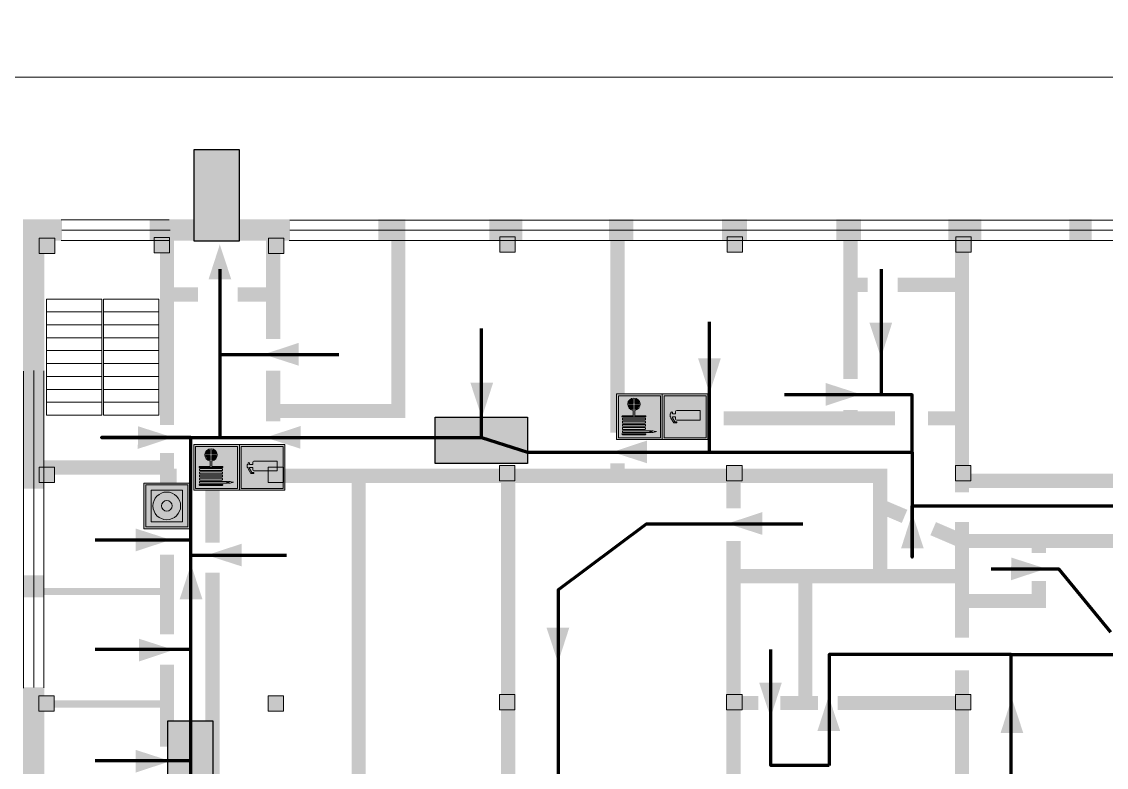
# Model space of a CAD drawing. Header units: millimetres. Extents: x 13810 to 67229, y 12374 to 21950.
# Drawn here: x 21947.9 to 22100.2, y 15240.5 to 15345.2 of the extents above; entities that cross this region are included whole.
import ezdxf

# ---------------------------------------------------------------- set-up
doc = ezdxf.new("R2010")
doc.units = ezdxf.units.MM
doc.layers.add('План_Штампы', color=7, linetype='Continuous')

# ---------------------------------------------------------------- blocks, each defined once
blk = doc.blocks.new('A$C32E8229D')
at = {"true_color": 0xffffff}
blk.add_hatch(color=7, dxfattribs=at).paths.add_polyline_path([(0, 0), (0, -8), (16, -8), (16, 0)])
h = blk.add_hatch(color=126)
h.paths.add_polyline_path([(0.2, -0.2), (15.8, -0.2), (15.8, -7.8), (0.2, -7.8)])
h.paths.add_polyline_path([(13.49, -2.05), (12.08, -2.05), (11.37, -2.63, 0.162397), (11.29, -2.84), (11.29, -3.63), (10.35, -3.63), (10.35, -4.05), (11.68, -4.05), (11.68, -3.48), (12.26, -4.28), (11.29, -5.1), (11.29, -6.78), (11.85, -6.78), (11.85, -5.44), (12.8, -4.64), (12.8, -5.94), (14.46, -5.94), (14.46, -5.39), (13.45, -5.39), (13.45, -3.97), (12.46, -2.59), (13.15, -2.59), (13.69, -3.34), (14.18, -3)], flags=16)
h.paths.add_polyline_path([(10.74, -1.82, 1), (11.8, -1.82, 1)], flags=16)
h.paths.add_polyline_path([(9.39, -3.59), (5.99, -3.59), (6.56, -3.03), (5.91, -3.03), (5.1, -3.83), (5.91, -4.64), (6.56, -4.64), (5.99, -4.09), (9.39, -4.09)], flags=16)
h.paths.add_polyline_path([(4.29, -1.08), (1.72, -1.08), (1.72, -6.6), (4.29, -6.6)], flags=16)
at = {"color": 126}
blk.add_lwpolyline([(16, -8), (0, -8), (0, 0), (16, 0)], close=True, dxfattribs=at)
blk = doc.blocks.new('A$C54414219')
at = {"true_color": 0xffffff}
h = blk.add_hatch(color=7, dxfattribs=at)
h.paths.add_polyline_path([(2.39, -9.45), (2.39, -18.3), (11.23, -18.3), (11.23, -9.45)], flags=0)
h.paths.add_polyline_path([(10.71, -13.87, -1), (2.92, -13.87, -1)], flags=0)
h.paths.add_polyline_path([(8.3, -13.87, -1), (5.33, -13.87, -1)], flags=0)
h.paths.add_polyline_path([(0.41, -7.47), (0.41, -20.27), (13.21, -20.27), (13.21, -7.47)])
h.paths.add_polyline_path([(0.92, -19.77), (12.71, -19.77), (12.71, -7.98), (0.92, -7.98)], flags=16)
h.paths.add_polyline_path([(11.23, -9.45), (11.23, -18.3), (2.39, -18.3), (2.39, -9.45)], flags=0)
at = {"lineweight": 5}
h = blk.add_hatch(color=242, dxfattribs=at)
h.paths.add_polyline_path([(12.71, -7.98), (0.92, -7.98), (0.92, -19.77), (12.71, -19.77)])
h.paths.add_polyline_path([(11.23, -18.3), (2.39, -18.3), (2.39, -9.45), (11.23, -9.45)], flags=16)
h.paths.add_polyline_path([(10.71, -13.87, -1), (2.92, -13.87, -1)], flags=0)
h.paths.add_polyline_path([(8.3, -13.87, -1), (5.33, -13.87, -1)], flags=0)
at = {"true_color": 0xffffff}
h = blk.add_hatch(color=7, dxfattribs=at)
h.paths.add_polyline_path([(2.39, -9.45), (2.39, -18.3), (11.23, -18.3), (11.23, -9.45)])
h.paths.add_polyline_path([(10.71, -13.87, -1), (2.92, -13.87, -1)], flags=16)
h.paths.add_polyline_path([(8.3, -13.87, -1), (5.33, -13.87, -1)], flags=0)
at = {"lineweight": 5}
h = blk.add_hatch(color=242, dxfattribs=at)
h.paths.add_polyline_path([(2.92, -13.87, 1), (10.71, -13.87, 1)])
h.paths.add_polyline_path([(8.3, -13.87, -1), (5.33, -13.87, -1)], flags=16)
at = {"color": 242, "lineweight": 5}
for p, q in [((0.41, -20.27), (0.41, -7.47)), ((0.41, -7.47), (13.21, -7.47)), ((0.41, -7.47), (13.21, -7.47)), ((13.21, -20.27), (13.21, -7.47)), ((0.41, -20.27), (13.21, -20.27))]:
    blk.add_line(p, q, dxfattribs=at)
for points in [[(0.92, -7.98), (12.71, -7.98), (12.71, -19.77), (0.92, -19.77)], [(2.39, -9.45), (11.23, -9.45), (11.23, -18.3), (2.39, -18.3)]]:
    blk.add_lwpolyline(points, close=True, dxfattribs=at)
for radius in [3.89, 1.49]:
    blk.add_circle((6.81, -13.87), radius, dxfattribs=at)
blk = doc.blocks.new('A$C7B4425F7')
at = {"true_color": 0xffffff}
blk.add_hatch(color=7, dxfattribs=at).paths.add_polyline_path([(0, 0), (-16, 0), (-16, -8), (0, -8)])
h = blk.add_hatch(color=126)
h.paths.add_polyline_path([(-0.2, -0.2), (-15.8, -0.2), (-15.8, -7.8), (-0.2, -7.8)])
h.paths.add_polyline_path([(-11.76, -2.03), (-11.76, -3.66), (-11.17, -3.66, -0.568275), (-11.17, -6.18), (-12.58, -6.18), (-12.58, -2.03)], flags=16)
h.paths.add_polyline_path([(-13.33, -4.12, -0.495768), (-13.59, -6.18), (-15.03, -6.18), (-15.03, -2.03), (-13.59, -2.03, -0.487973)], flags=16)
h.paths.add_polyline_path([(-10.25, -2.03), (-9.48, -2.03), (-9.48, -6.18), (-10.25, -6.18)], flags=16)
h.paths.add_polyline_path([(-13.84, -3.69), (-14.24, -3.69), (-14.24, -3.03), (-13.9, -3.03, -0.692621)], flags=0)
h.paths.add_polyline_path([(-9.15, -2.03), (-8.4, -2.03), (-8.04, -3.07), (-7.68, -2.03), (-6.93, -2.03), (-7.64, -4.1), (-6.93, -6.18), (-7.68, -6.18), (-8.04, -5.14), (-8.4, -6.18), (-9.15, -6.18), (-8.44, -4.1)], flags=16)
h.paths.add_polyline_path([(-11.76, -4.46), (-11.42, -4.46, -0.692621), (-11.36, -5.12), (-11.76, -5.12)], flags=0)
h.paths.add_polyline_path([(-13.9, -5.2), (-14.24, -5.2), (-14.24, -4.55), (-13.84, -4.55, -0.708038)], flags=0)
edge = h.paths.add_edge_path(flags=16)
edge.add_ellipse((-5.51, -4.08), major_axis=(0, 2.05), ratio=0.586184, start_angle=0, end_angle=360)
edge = h.paths.add_edge_path(flags=0)
edge.add_ellipse((-5.51, -4.08), major_axis=(0, 1.14), ratio=0.454828, start_angle=0, end_angle=360)
h.paths.add_polyline_path([(-4.13, -4.96, 0.377264), (-3.48, -4.52, 0.0555), (-3.16, -2.03), (-1.66, -2.03), (-1.66, -4.96), (-0.96, -4.96), (-0.96, -7.01), (-1.75, -7.01), (-1.75, -6.18), (-3.3, -6.18), (-3.3, -7.02), (-4.13, -7.02)], flags=16)
h.paths.add_polyline_path([(-2.73, -2.91), (-2.28, -2.91), (-2.28, -4.96), (-3.05, -4.96, 0.079136)], flags=0)
at = {"color": 126}
blk.add_lwpolyline([(-16, -8), (0, -8), (0, 0), (-16, 0)], close=True, dxfattribs=at)
blk = doc.blocks.new('A$C3AD82952')
at = {"true_color": 0xf5f5ff}
h = blk.add_hatch(color=7, dxfattribs=at)
h.dxf.hatch_style = 1
h.paths.add_polyline_path([(8.21, 8.73, 0.414214), (7.89, 9.05), (7.22, 9.05), (7.22, 9.92), (7.59, 9.92, 1), (7.57, 10.36), (7.22, 10.36), (7.22, 10.6), (6.43, 10.6), (6.43, 10.36), (6.01, 10.36), (4.74, 9.59), (4.74, 8.69), (4.98, 8.73), (4.98, 9.26), (6.12, 9.91), (6.43, 9.91), (6.43, 9.05), (5.76, 9.05, 0.414214), (5.44, 8.73), (5.44, 2.2), (8.21, 2.2)], flags=0)
h.paths.add_polyline_path([(12.8, 12.8), (0, 12.8), (0, 0), (12.8, 0)])
h.paths.add_polyline_path([(0.51, 12.29), (12.29, 12.29), (12.29, 0.51), (0.51, 0.51)], flags=16)
h.paths.add_polyline_path([(4.74, 9.59), (6.01, 10.36), (6.43, 10.36), (6.43, 10.6), (7.22, 10.6), (7.22, 10.36), (7.59, 10.36, -0.94586), (7.59, 9.92), (7.22, 9.92), (7.22, 9.05), (7.89, 9.05, -0.414214), (8.21, 8.73), (8.21, 2.2), (5.44, 2.2), (5.44, 8.73, -0.414214), (5.76, 9.05), (6.43, 9.05), (6.43, 9.91), (6.12, 9.91), (4.98, 9.26), (4.98, 8.73), (4.74, 8.69)], flags=0)
h = blk.add_hatch(color=242)
h.dxf.hatch_style = 1
h.paths.add_polyline_path([(12.29, 12.29), (0.51, 12.29), (0.51, 0.51), (12.29, 0.51)])
h.paths.add_polyline_path([(4.74, 8.69), (4.74, 9.59), (6.01, 10.36), (6.43, 10.36), (6.43, 10.6), (7.22, 10.6), (7.22, 10.36), (7.59, 10.36, -0.94586), (7.59, 9.92), (7.22, 9.92), (7.22, 9.05), (7.89, 9.05, -0.414214), (8.21, 8.73), (8.21, 2.2), (5.44, 2.2), (5.44, 8.73, -0.414214), (5.76, 9.05), (6.43, 9.05), (6.43, 9.91), (6.12, 9.91), (4.98, 9.26), (4.98, 8.73)], flags=16)
h = blk.add_hatch(color=7, dxfattribs=at)
h.dxf.hatch_style = 1
h.paths.add_polyline_path([(8.21, 8.73, 0.414214), (7.89, 9.05), (7.22, 9.05), (7.22, 9.92), (7.59, 9.92, 1), (7.57, 10.36), (7.22, 10.36), (7.22, 10.6), (6.43, 10.6), (6.43, 10.36), (6.01, 10.36), (4.74, 9.59), (4.74, 8.69), (4.98, 8.73), (4.98, 9.26), (6.12, 9.91), (6.43, 9.91), (6.43, 9.05), (5.76, 9.05, 0.414214), (5.44, 8.73), (5.44, 2.2), (8.21, 2.2)])
at = {"color": 242, "lineweight": 5}
for p, q in [((0, 0), (0, 12.8)), ((0, 12.8), (12.8, 12.8)), ((12.8, 0), (12.8, 12.8)), ((6.01, 10.36), (4.74, 9.59)), ((4.74, 9.59), (4.74, 8.69)), ((4.98, 9.26), (6.12, 9.91)), ((4.98, 8.73), (4.98, 9.26)), ((6.01, 10.36), (6.43, 10.36)), ((6.12, 9.91), (6.43, 9.91)), ((7.22, 10.6), (6.43, 10.6)), ((6.43, 10.6), (6.43, 10.36)), ((6.43, 9.91), (6.43, 9.05)), ((7.22, 10.36), (7.22, 10.6)), ((7.59, 10.36), (7.22, 10.36)), ((7.22, 9.05), (7.22, 9.92)), ((7.59, 9.92), (7.22, 9.92)), ((4.74, 8.69), (4.98, 8.73)), ((5.44, 2.2), (5.44, 8.73)), ((5.76, 9.05), (6.43, 9.05)), ((7.89, 9.05), (7.22, 9.05)), ((8.21, 2.2), (8.21, 8.73)), ((0, 0), (12.8, 0)), ((5.44, 2.2), (8.21, 2.2))]:
    blk.add_line(p, q, dxfattribs=at)
blk.add_lwpolyline([(0.51, 12.29), (12.29, 12.29), (12.29, 0.51), (0.51, 0.51)], close=True, dxfattribs=at)
for centre, radius, start, end in [((7.58, 10.14), 0.223, 273.1875, 86.8125), ((5.76, 8.73), 0.32, 90, 180), ((7.89, 8.73), 0.32, 0, 90)]:
    blk.add_arc(centre, radius, start, end, dxfattribs=at)
blk = doc.blocks.new('A$C37112FD5')
at = {"true_color": 0xf5f5ff}
h = blk.add_hatch(color=7, dxfattribs=at)
h.dxf.hatch_style = 1
h.paths.add_polyline_path([(12.8, -7.4), (0, -7.4), (0, -20.2), (12.8, -20.2)])
h.paths.add_polyline_path([(12.29, -7.91), (12.29, -19.69), (0.51, -19.69), (0.51, -7.91)], flags=16)
h.paths.add_polyline_path([(4.98, -9.04, -0.42597), (5.17, -9.22), (5.17, -12.25), (5.17, -15.29, -0.432244), (4.98, -15.47), (4.83, -15.47, -0.42597), (4.64, -15.29), (4.64, -12.25), (4.64, -9.22, -0.432244), (4.83, -9.04)], flags=0)
h.paths.add_polyline_path([(4.28, -9.22), (4.28, -12.25), (4.28, -15.29, -0.432244), (4.09, -15.47), (3.94, -15.47, -0.42597), (3.75, -15.29), (3.75, -12.25), (3.75, -9.22, -0.432244), (3.94, -9.04), (4.09, -9.04, -0.42597)], flags=0)
h.paths.add_polyline_path([(5.72, -9.04), (5.87, -9.04, -0.42597), (6.06, -9.22), (6.06, -12.25), (6.06, -15.29, -0.432244), (5.87, -15.47), (5.72, -15.47, -0.42597), (5.53, -15.29), (5.53, -12.25), (5.53, -9.22, -0.432244)], flags=0)
h.paths.add_polyline_path([(6.42, -8.9), (6.5, -8.9, -0.42597), (6.69, -9.08), (6.69, -12.03), (8.21, -12.03, -15.824349), (8.21, -12.47), (6.69, -12.47), (6.69, -15.42, -0.432244), (6.5, -15.6), (6.42, -15.6)], flags=0)
h.paths.add_polyline_path([(3.39, -9.22), (3.39, -12.25), (3.39, -15.29, -0.432244), (3.2, -15.47), (3.05, -15.47, -0.42597), (2.85, -15.29), (2.85, -12.25), (2.85, -9.22, -0.432244), (3.05, -9.04), (3.2, -9.04, -0.42597)], flags=0)
h.paths.add_polyline_path([(2.5, -9.22), (2.5, -16.71), (1.96, -16.71), (1.96, -9.22, -0.432244), (2.15, -9.04), (2.31, -9.04, -0.42597)], flags=0)
h.paths.add_polyline_path([(1.61, -8.9), (1.61, -15.6), (1.57, -15.6, -0.42597), (1.37, -15.42), (1.37, -12.03), (1.37, -9.09, -0.432244), (1.57, -8.9)], flags=0)
h.paths.add_polyline_path([(9.76, -10.81), (9.76, -12.03), (8.49, -12.03, -0.336371)], flags=0)
h.paths.add_polyline_path([(8.49, -12.47), (9.76, -12.47), (9.76, -13.7, -0.336371)], flags=0)
h.paths.add_polyline_path([(10.11, -10.81, -0.336371), (11.38, -12.03), (10.11, -12.03)], flags=0)
h.paths.add_polyline_path([(10.11, -12.47), (11.38, -12.47, -0.336371), (10.11, -13.7)], flags=0)
h.paths.add_polyline_path([(2.5, -16.84), (2.5, -17.05), (1.97, -17.05), (1.97, -16.84)], flags=0)
h.paths.add_polyline_path([(2.5, -17.24, -0.033778), (2.24, -18.6, -0.033778), (1.97, -17.24)], flags=0)
h = blk.add_hatch(color=242)
h.dxf.hatch_style = 1
h.paths.add_polyline_path([(12.29, -7.91), (0.51, -7.91), (0.51, -19.69), (12.29, -19.69)])
h.paths.add_polyline_path([(6.42, -15.6), (6.42, -8.9), (6.5, -8.9, -0.42597), (6.69, -9.08), (6.69, -12.03), (8.21, -12.03, -15.824349), (8.21, -12.47), (6.69, -12.47), (6.69, -15.42, -0.432244), (6.5, -15.6)], flags=16)
h.paths.add_polyline_path([(5.87, -15.47), (5.72, -15.47, -0.42597), (5.53, -15.29), (5.53, -12.25), (5.53, -9.22, -0.432244), (5.72, -9.04), (5.87, -9.04, -0.42597), (6.06, -9.22), (6.06, -12.25), (6.06, -15.29, -0.432244)], flags=16)
h.paths.add_polyline_path([(4.98, -15.47), (4.83, -15.47, -0.42597), (4.64, -15.29), (4.64, -12.25), (4.64, -9.22, -0.432244), (4.83, -9.04), (4.98, -9.04, -0.42597), (5.17, -9.22), (5.17, -12.25), (5.17, -15.29, -0.432244)], flags=16)
h.paths.add_polyline_path([(4.09, -15.47), (3.94, -15.47, -0.42597), (3.75, -15.29), (3.75, -12.25), (3.75, -9.22, -0.432244), (3.94, -9.04), (4.09, -9.04, -0.42597), (4.28, -9.22), (4.28, -12.25), (4.28, -15.29, -0.432244)], flags=16)
h.paths.add_polyline_path([(3.2, -15.47), (3.05, -15.47, -0.42597), (2.85, -15.29), (2.85, -12.25), (2.85, -9.22, -0.432244), (3.05, -9.04), (3.2, -9.04, -0.42597), (3.39, -9.22), (3.39, -12.25), (3.39, -15.29, -0.432244)], flags=16)
h.paths.add_polyline_path([(2.5, -17.05), (1.97, -17.05), (1.97, -16.84), (2.5, -16.84)], flags=16)
h.paths.add_polyline_path([(2.5, -17.24, -0.033778), (2.24, -18.6, -0.033778), (1.97, -17.24)], flags=16)
h.paths.add_polyline_path([(2.5, -16.71), (1.96, -16.71), (1.96, -9.22, -0.432244), (2.15, -9.04), (2.31, -9.04, -0.42597), (2.5, -9.22)], flags=16)
h.paths.add_polyline_path([(1.61, -15.6), (1.57, -15.6, -0.42597), (1.37, -15.42), (1.37, -12.03), (1.37, -9.09, -0.432244), (1.57, -8.9), (1.61, -8.9)], flags=16)
h.paths.add_polyline_path([(8.49, -12.47), (9.76, -12.47), (9.76, -13.7, -0.336371)], flags=0)
h.paths.add_polyline_path([(10.11, -13.7), (10.11, -12.47), (11.38, -12.47, -0.336371)], flags=0)
h.paths.add_polyline_path([(8.49, -12.03, -0.336371), (9.76, -10.81), (9.76, -12.03)], flags=0)
h.paths.add_polyline_path([(10.11, -12.03), (10.11, -10.81, -0.336371), (11.38, -12.03)], flags=0)
h = blk.add_hatch(color=7, dxfattribs=at)
h.dxf.hatch_style = 1
h.paths.add_polyline_path([(1.61, -8.9), (1.57, -8.9, 0.432244), (1.37, -9.09), (1.37, -12.03), (1.37, -15.42, 0.42597), (1.57, -15.6), (1.61, -15.6)])
h.paths.add_polyline_path([(2.5, -9.22, 0.42597), (2.31, -9.04), (2.15, -9.04, 0.432244), (1.96, -9.22), (1.96, -16.71), (2.5, -16.71)])
h.paths.add_polyline_path([(2.5, -16.84), (1.97, -16.84), (1.97, -17.05), (2.5, -17.05)])
h.paths.add_polyline_path([(2.5, -17.24), (1.97, -17.24, 0.033778), (2.24, -18.6, 0.033778)])
h.paths.add_polyline_path([(3.39, -12.25), (3.39, -9.22, 0.42597), (3.2, -9.04), (3.05, -9.04, 0.432244), (2.85, -9.22), (2.85, -12.25), (2.85, -15.29, 0.42597), (3.05, -15.47), (3.2, -15.47, 0.432244), (3.39, -15.29)])
h.paths.add_polyline_path([(4.28, -12.25), (4.28, -9.22, 0.42597), (4.09, -9.04), (3.94, -9.04, 0.432244), (3.75, -9.22), (3.75, -12.25), (3.75, -15.29, 0.42597), (3.94, -15.47), (4.09, -15.47, 0.432244), (4.28, -15.29)])
h.paths.add_polyline_path([(5.17, -12.25), (5.17, -9.22, 0.42597), (4.98, -9.04), (4.83, -9.04, 0.432244), (4.64, -9.22), (4.64, -12.25), (4.64, -15.29, 0.42597), (4.83, -15.47), (4.98, -15.47, 0.432244), (5.17, -15.29)])
h.paths.add_polyline_path([(6.06, -12.25), (6.06, -9.22, 0.42597), (5.87, -9.04), (5.72, -9.04, 0.432244), (5.53, -9.22), (5.53, -12.25), (5.53, -15.29, 0.42597), (5.72, -15.47), (5.87, -15.47, 0.432244), (6.06, -15.29)])
h.paths.add_polyline_path([(6.69, -12.47), (8.21, -12.47, 15.824349), (8.21, -12.03), (6.69, -12.03), (6.69, -9.08, 0.42597), (6.5, -8.9), (6.42, -8.9), (6.42, -15.6), (6.5, -15.6, 0.432244), (6.69, -15.42)])
h.paths.add_polyline_path([(8.49, -12.47), (9.76, -12.47), (9.76, -13.7, -0.336371)], flags=16)
h.paths.add_polyline_path([(8.49, -12.03, -0.336371), (9.76, -10.81), (9.76, -12.03)], flags=16)
h.paths.add_polyline_path([(10.11, -12.47), (11.38, -12.47, -0.336371), (10.11, -13.7)], flags=16)
h.paths.add_polyline_path([(10.11, -12.03), (10.11, -10.81, -0.336371), (11.38, -12.03)], flags=16)
h = blk.add_hatch(color=242)
h.dxf.hatch_style = 1
h.paths.add_polyline_path([(9.76, -10.81, 0.336371), (8.49, -12.03), (9.76, -12.03)])
h.paths.add_polyline_path([(10.11, -10.81), (10.11, -12.03), (11.38, -12.03, 0.336371)])
h.paths.add_polyline_path([(11.38, -12.47), (10.11, -12.47), (10.11, -13.7, 0.336371)])
h.paths.add_polyline_path([(9.76, -12.47), (8.49, -12.47, 0.336371), (9.76, -13.7)])
at = {"color": 242, "lineweight": 5}
for p, q in [((0, -20.2), (0, -7.4)), ((0, -7.4), (12.8, -7.4)), ((1.37, -12.03), (1.37, -9.08)), ((1.57, -8.9), (1.61, -8.9)), ((1.61, -8.9), (1.61, -15.6)), ((2.15, -9.04), (2.31, -9.04)), ((3.05, -9.04), (3.2, -9.04)), ((3.94, -9.04), (4.09, -9.04)), ((4.83, -9.04), (4.98, -9.04)), ((5.72, -9.04), (5.87, -9.04)), ((6.42, -8.9), (6.42, -15.6)), ((6.5, -8.9), (6.42, -8.9)), ((6.69, -12.03), (6.69, -9.08)), ((12.8, -20.2), (12.8, -7.4)), ((1.37, -12.03), (1.37, -15.42)), ((1.96, -16.71), (1.96, -9.22)), ((2.5, -16.71), (2.5, -9.22)), ((2.85, -12.25), (2.85, -9.22)), ((3.39, -12.25), (3.39, -9.22)), ((3.75, -12.25), (3.75, -9.22)), ((4.28, -12.25), (4.28, -9.22)), ((4.64, -12.25), (4.64, -9.22)), ((5.17, -12.25), (5.17, -9.22)), ((5.53, -12.25), (5.53, -9.22)), ((6.06, -12.25), (6.06, -9.22)), ((8.21, -12.03), (6.69, -12.03)), ((9.76, -12.03), (8.49, -12.03)), ((9.76, -10.81), (9.76, -12.03)), ((10.11, -10.81), (10.11, -12.03)), ((11.38, -12.03), (10.11, -12.03)), ((2.85, -12.25), (2.85, -15.29)), ((3.39, -12.25), (3.39, -15.29)), ((3.75, -12.25), (3.75, -15.29)), ((4.28, -12.25), (4.28, -15.29)), ((4.64, -12.25), (4.64, -15.29)), ((5.17, -12.25), (5.17, -15.29)), ((5.53, -12.25), (5.53, -15.29)), ((6.06, -12.25), (6.06, -15.29)), ((8.21, -12.47), (6.69, -12.47)), ((6.69, -12.47), (6.69, -15.42)), ((9.76, -12.47), (8.49, -12.47)), ((9.76, -12.47), (9.76, -13.7)), ((11.38, -12.47), (10.11, -12.47)), ((10.11, -12.47), (10.11, -13.7)), ((1.57, -15.6), (1.61, -15.6)), ((1.96, -16.71), (2.5, -16.71)), ((1.97, -16.84), (2.5, -16.84)), ((1.97, -17.05), (1.97, -16.84)), ((2.5, -17.05), (1.97, -17.05)), ((1.97, -17.24), (2.5, -17.24)), ((2.5, -16.84), (2.5, -17.05)), ((3.05, -15.47), (3.2, -15.47)), ((3.94, -15.47), (4.09, -15.47)), ((4.83, -15.47), (4.98, -15.47)), ((5.72, -15.47), (5.87, -15.47)), ((6.42, -15.6), (6.5, -15.6)), ((0, -20.2), (12.8, -20.2))]:
    blk.add_line(p, q, dxfattribs=at)
blk.add_lwpolyline([(0.51, -7.91), (12.29, -7.91), (12.29, -19.69), (0.51, -19.69)], close=True, dxfattribs=at)
for centre, radius, start, end in [((1.56, -9.09), 0.182, 87.1027, 180.6071), ((2.15, -9.22), 0.182, 87.1027, 180.6071), ((2.32, -9.22), 0.182, 359.3929, 92.8973), ((3.04, -9.22), 0.182, 87.1027, 180.6071), ((3.21, -9.22), 0.182, 359.3929, 92.8973), ((3.93, -9.22), 0.182, 87.1027, 180.6071), ((4.1, -9.22), 0.182, 359.3929, 92.8973), ((4.82, -9.22), 0.182, 87.1027, 180.6071), ((4.99, -9.22), 0.182, 359.3929, 92.8973), ((5.71, -9.22), 0.182, 87.1027, 180.6071), ((5.88, -9.22), 0.182, 359.3929, 92.8973), ((6.51, -9.09), 0.182, 359.3929, 92.8973), ((9.93, -12.25), 1.74, 187.2319, 172.7681), ((9.93, -12.25), 1.46, 96.9927, 171.3585), ((9.93, -12.25), 1.46, 8.6415, 83.0073), ((9.93, -12.25), 1.46, 188.6415, 263.0073), ((9.93, -12.25), 1.46, 276.9927, 351.3585), ((1.56, -15.42), 0.182, 179.3929, 272.8973), ((12.17, -15.98), 10.27, 187.041, 194.7793), ((-7.7, -15.98), 10.27, 345.2207, 352.959), ((3.04, -15.29), 0.182, 179.3929, 272.8973), ((3.21, -15.29), 0.182, 267.1027, 0.6071), ((3.93, -15.29), 0.182, 179.3929, 272.8973), ((4.1, -15.29), 0.182, 267.1027, 0.6071), ((4.82, -15.29), 0.182, 179.3929, 272.8973), ((4.99, -15.29), 0.182, 267.1027, 0.6071), ((5.71, -15.29), 0.182, 179.3929, 272.8973), ((5.88, -15.29), 0.182, 267.1027, 0.6071), ((6.51, -15.42), 0.182, 267.1027, 0.6071)]:
    blk.add_arc(centre, radius, start, end, dxfattribs=at)

msp = doc.modelspace()

# ---------------------------------------------------------------- hatches: boundary and pattern name
at = {"lineweight": 0}
h = msp.add_hatch(color=256, dxfattribs=at)
h.dxf.hatch_style = 1
h.paths.add_polyline_path([(21952.58, 15314.76), (21950.42, 15314.76), (21950.42, 15312.6), (21952.58, 15312.6)])
h = msp.add_hatch(color=256, dxfattribs=at)
h.dxf.hatch_style = 1
h.paths.add_polyline_path([(21968.72, 15314.87), (21966.56, 15314.87), (21966.56, 15312.72), (21968.72, 15312.72)])
h = msp.add_hatch(color=256, dxfattribs=at)
h.dxf.hatch_style = 1
h.paths.add_polyline_path([(21984.75, 15314.76), (21982.6, 15314.76), (21982.6, 15312.6), (21984.75, 15312.6)])
h = msp.add_hatch(color=256, dxfattribs=at)
h.dxf.hatch_style = 1
h.paths.add_polyline_path([(22017.22, 15314.96), (22015.06, 15314.96), (22015.06, 15312.81), (22017.22, 15312.81)])
h = msp.add_hatch(color=256, dxfattribs=at)
h.dxf.hatch_style = 1
h.paths.add_polyline_path([(22049.11, 15314.96), (22046.95, 15314.96), (22046.95, 15312.81), (22049.11, 15312.81)])
h = msp.add_hatch(color=256, dxfattribs=at)
h.dxf.hatch_style = 1
h.paths.add_polyline_path([(22081.24, 15314.96), (22079.08, 15314.96), (22079.08, 15312.81), (22081.24, 15312.81)])
h = msp.add_hatch(color=256, dxfattribs=at)
h.dxf.hatch_style = 1
h.paths.add_polyline_path([(21952.54, 15282.65), (21950.38, 15282.65), (21950.38, 15280.49), (21952.54, 15280.49)])
h = msp.add_hatch(color=256, dxfattribs=at)
h.dxf.hatch_style = 1
h.paths.add_polyline_path([(21984.71, 15282.65), (21982.55, 15282.65), (21982.55, 15280.49), (21984.71, 15280.49)])
h = msp.add_hatch(color=256, dxfattribs=at)
h.dxf.hatch_style = 1
h.paths.add_polyline_path([(22017.18, 15282.85), (22015.02, 15282.85), (22015.02, 15280.7), (22017.18, 15280.7)])
h = msp.add_hatch(color=256, dxfattribs=at)
h.dxf.hatch_style = 1
h.paths.add_polyline_path([(22049.06, 15282.85), (22046.9, 15282.85), (22046.9, 15280.7), (22049.06, 15280.7)])
h = msp.add_hatch(color=256, dxfattribs=at)
h.dxf.hatch_style = 1
h.paths.add_polyline_path([(22081.19, 15282.85), (22079.03, 15282.85), (22079.03, 15280.7), (22081.19, 15280.7)])
h = msp.add_hatch(color=256, dxfattribs=at)
h.dxf.hatch_style = 1
h.paths.add_polyline_path([(21952.53, 15250.53), (21950.37, 15250.53), (21950.37, 15248.38), (21952.53, 15248.38)])
h = msp.add_hatch(color=256, dxfattribs=at)
h.dxf.hatch_style = 1
h.paths.add_polyline_path([(21984.7, 15250.53), (21982.54, 15250.53), (21982.54, 15248.38), (21984.7, 15248.38)])
h = msp.add_hatch(color=256, dxfattribs=at)
h.dxf.hatch_style = 1
h.paths.add_polyline_path([(22017.17, 15250.74), (22015.01, 15250.74), (22015.01, 15248.59), (22017.17, 15248.59)])
h = msp.add_hatch(color=256, dxfattribs=at)
h.dxf.hatch_style = 1
h.paths.add_polyline_path([(22049.06, 15250.74), (22046.9, 15250.74), (22046.9, 15248.59), (22049.06, 15248.59)])
h = msp.add_hatch(color=256, dxfattribs=at)
h.dxf.hatch_style = 1
h.paths.add_polyline_path([(22081.18, 15250.74), (22079.03, 15250.74), (22079.03, 15248.59), (22081.18, 15248.59)])

# ---------------------------------------------------------------- linework, layer by layer
at = {"color": 126, "lineweight": 0, "true_color": 0x008754}
for points in [[(21721.1, 15732.36), (22321.1, 15732.36), (22321.1, 15337.36), (21721.1, 15337.36)], [(21721.1, 15337.36), (22321.1, 15337.36), (22321.1, 14942.36), (21721.1, 14942.36)]]:
    msp.add_lwpolyline(points, close=True, dxfattribs=at)
at = {"lineweight": 0}
for points, const_width in [([(21949.64, 15279.59), (21949.64, 15315.9), (21953.6, 15315.9)], 3), ([(21965.92, 15315.9), (21972.36, 15315.9)], 3), ([(21978.01, 15315.9), (21985.61, 15315.9)], 3), ([(21978.25, 15306.87), (21983.25, 15306.87), (21983.25, 15316.06), (21983.25, 15300.6)], 2), ([(21998.01, 15315.9), (22001.8, 15315.9)], 3), ([(22013.58, 15315.9), (22018.23, 15315.9)], 3), ([(22030.4, 15315.9), (22033.79, 15315.9)], 3), ([(22046.25, 15315.9), (22049.75, 15315.9)], 3), ([(22062.31, 15315.9), (22065.76, 15315.9)], 3), ([(22078, 15315.9), (22082.67, 15315.9)], 3), ([(22079.93, 15279.1), (22079.93, 15316.08)], 2), ([(22094.99, 15315.9), (22098.12, 15315.9)], 3), ([(21968.35, 15288.55), (21968.35, 15315.85), (21968.35, 15306.87), (21972.68, 15306.87)], 2), ([(21983.25, 15290.51), (22000.82, 15290.51), (22000.82, 15315.68)], 2), ([(22031.59, 15315.1), (22031.59, 15287.46)], 2), ([(22064.28, 15295), (22064.28, 15315.39), (22064.28, 15308.23), (22066.69, 15308.23)], 2), ([(22079.93, 15308.23), (22070.91, 15308.23)], 2), ([(21983.25, 15296.18), (21983.25, 15289.06)], 2), ([(22064.28, 15289.48), (22064.28, 15290.64)], 2), ([(22031.59, 15289.48), (22042.32, 15289.48)], 2), ([(22046.47, 15289.48), (22070.51, 15289.48)], 2), ([(22079.93, 15289.48), (22075.18, 15289.48)], 2), ([(21968.35, 15281.4), (21968.35, 15284.6)], 2), ([(21983.25, 15284.72), (21983.25, 15281.4)], 2), ([(21968.35, 15282.57), (21949.64, 15282.57)], 2), ([(22031.59, 15281.4), (22031.59, 15283.16)], 2), ([(21968.35, 15274.49), (21968.35, 15281.4), (21969.72, 15281.4)], 2), ([(21973.47, 15281.4), (22055.64, 15281.4)], 2), ([(21974.73, 15281.4), (21974.73, 15272.04)], 2), ([(21981.32, 15185.71), (21995.25, 15185.71), (21995.25, 15281.4)], 2), ([(22016.22, 15281.1), (22016.22, 15217.16), (22003.76, 15217.16)], 2), ([(22047.86, 15276.85), (22047.86, 15281.21)], 2), ([(22054.3, 15281.4), (22068.45, 15281.4), (22068.45, 15267.32), (22079.93, 15267.32), (22079.93, 15274.95)], 2), ([(22079.93, 15280.7), (22104.61, 15280.7)], 2), ([(22068.45, 15277.18), (22071.87, 15275.72)], 2), ([(22075.89, 15274), (22079.93, 15272.27)], 2), ([(22068.45, 15267.32), (22047.86, 15267.32), (22047.86, 15272.28)], 2), ([(22079.93, 15272.27), (22144.18, 15272.27)], 2), ([(22090.71, 15272.27), (22090.71, 15270.59)], 2), ([(21968.35, 15259.16), (21968.35, 15270.37)], 2), ([(21949.64, 15264.35), (21949.64, 15267.43)], 3), ([(21974.73, 15267.84), (21974.73, 15223.08)], 2), ([(22047.86, 15267.32), (22047.86, 15191.72)], 2), ([(22057.95, 15249.53), (22057.95, 15267.32)], 2), ([(22079.93, 15267.32), (22079.93, 15258.69)], 2), ([(22090.71, 15266.67), (22090.71, 15263.85), (22079.93, 15263.85)], 2), ([(21949.64, 15265.18), (21968.35, 15265.18)], 1), ([(21968.35, 15243.42), (21968.35, 15254.91)], 2), ([(22079.93, 15254.1), (22079.93, 15207.82)], 2), ([(21949.64, 15227.28), (21949.64, 15251.72)], 3), ([(22047.86, 15249.53), (22051.35, 15249.53)], 2), ([(22054.42, 15249.53), (22059.72, 15249.53)], 2), ([(22062.48, 15249.53), (22078.54, 15249.53)], 2), ([(22077.58, 15249.53), (22079.78, 15249.53)], 2), ([(21968.35, 15249.39), (21949.64, 15249.39)], 1)]:
    msp.add_lwpolyline(points, dxfattribs=dict(at, const_width=const_width))
for points in [[(21953.48, 15317.33), (21968.66, 15317.33)], [(21985.57, 15317.31), (22176.52, 15317.31)], [(21953.6, 15315.9), (21968.78, 15315.9)], [(21985.61, 15315.9), (22176.56, 15315.9)], [(21953.48, 15314.44), (21968.66, 15314.44)], [(21985.51, 15314.46), (22176.47, 15314.46)], [(21948.2, 15251.6), (21948.2, 15296.1)], [(21949.64, 15251.72), (21949.64, 15296.22)], [(21951.08, 15251.64), (21951.08, 15296.14)]]:
    msp.add_lwpolyline(points, dxfattribs=at)
for points in [[(21950.42, 15314.76), (21952.58, 15314.76), (21952.58, 15312.6), (21950.42, 15312.6)], [(21966.56, 15314.87), (21968.72, 15314.87), (21968.72, 15312.72), (21966.56, 15312.72)], [(21982.6, 15314.76), (21984.75, 15314.76), (21984.75, 15312.6), (21982.6, 15312.6)], [(22015.06, 15314.96), (22017.22, 15314.96), (22017.22, 15312.81), (22015.06, 15312.81)], [(22046.95, 15314.96), (22049.11, 15314.96), (22049.11, 15312.81), (22046.95, 15312.81)], [(22079.08, 15314.96), (22081.24, 15314.96), (22081.24, 15312.81), (22079.08, 15312.81)], [(21951.44, 15304.42), (21959.21, 15304.42), (21959.21, 15306.23), (21951.44, 15306.23)], [(21959.43, 15304.42), (21967.2, 15304.42), (21967.2, 15306.23), (21959.43, 15306.23)], [(21951.44, 15302.61), (21959.21, 15302.61), (21959.21, 15304.42), (21951.44, 15304.42)], [(21959.43, 15302.61), (21967.2, 15302.61), (21967.2, 15304.42), (21959.43, 15304.42)], [(21951.44, 15300.8), (21959.21, 15300.8), (21959.21, 15302.61), (21951.44, 15302.61)], [(21959.43, 15300.8), (21967.2, 15300.8), (21967.2, 15302.61), (21959.43, 15302.61)], [(21951.44, 15298.99), (21959.21, 15298.99), (21959.21, 15300.8), (21951.44, 15300.8)], [(21959.43, 15298.99), (21967.2, 15298.99), (21967.2, 15300.8), (21959.43, 15300.8)], [(21951.44, 15297.18), (21959.21, 15297.18), (21959.21, 15298.99), (21951.44, 15298.99)], [(21959.43, 15297.18), (21967.2, 15297.18), (21967.2, 15298.99), (21959.43, 15298.99)], [(21951.44, 15295.36), (21959.21, 15295.36), (21959.21, 15297.18), (21951.44, 15297.18)], [(21959.43, 15295.36), (21967.2, 15295.36), (21967.2, 15297.18), (21959.43, 15297.18)], [(21951.44, 15293.55), (21959.21, 15293.55), (21959.21, 15295.36), (21951.44, 15295.36)], [(21959.43, 15293.55), (21967.2, 15293.55), (21967.2, 15295.36), (21959.43, 15295.36)], [(21951.44, 15291.74), (21959.21, 15291.74), (21959.21, 15293.55), (21951.44, 15293.55)], [(21959.43, 15291.74), (21967.2, 15291.74), (21967.2, 15293.55), (21959.43, 15293.55)], [(21951.44, 15289.93), (21959.21, 15289.93), (21959.21, 15291.74), (21951.44, 15291.74)], [(21959.43, 15289.93), (21967.2, 15289.93), (21967.2, 15291.74), (21959.43, 15291.74)], [(21950.38, 15282.65), (21952.54, 15282.65), (21952.54, 15280.49), (21950.38, 15280.49)], [(21982.55, 15282.65), (21984.71, 15282.65), (21984.71, 15280.49), (21982.55, 15280.49)], [(22015.02, 15282.85), (22017.18, 15282.85), (22017.18, 15280.7), (22015.02, 15280.7)], [(22046.9, 15282.85), (22049.06, 15282.85), (22049.06, 15280.7), (22046.9, 15280.7)], [(22079.03, 15282.85), (22081.19, 15282.85), (22081.19, 15280.7), (22079.03, 15280.7)], [(21950.37, 15250.53), (21952.53, 15250.53), (21952.53, 15248.38), (21950.37, 15248.38)], [(21982.54, 15250.53), (21984.7, 15250.53), (21984.7, 15248.38), (21982.54, 15248.38)], [(22015.01, 15250.74), (22017.17, 15250.74), (22017.17, 15248.59), (22015.01, 15248.59)], [(22046.9, 15250.74), (22049.06, 15250.74), (22049.06, 15248.59), (22046.9, 15248.59)], [(22079.03, 15250.74), (22081.18, 15250.74), (22081.18, 15248.59), (22079.03, 15248.59)]]:
    msp.add_lwpolyline(points, close=True, dxfattribs=at)
at = {"color": 126, "lineweight": 100, "true_color": 0x008754}
for points in [[(21975.76, 15310.42), (21975.76, 15286.78)], [(22068.6, 15310.41), (22068.6, 15292.78)], [(22012.49, 15286.78), (22012.49, 15302.08)], [(22044.48, 15284.73), (22044.48, 15303.04)], [(21975.76, 15298.46), (21992.45, 15298.46)], [(21903.14, 15217.52), (21903.14, 15213.76), (21912.98, 15213.76), (21912.98, 15189.03), (21892.5, 15189.03), (21971.69, 15189.03), (21971.69, 15286.78), (21959.16, 15286.78), (22012.49, 15286.78), (22018.97, 15284.73), (22072.96, 15284.73), (22072.96, 15292.78), (22055.04, 15292.78)], [(22072.96, 15284.73), (22072.96, 15269.99), (22072.96, 15277.2), (22164.81, 15277.2), (22164.81, 15243.16), (22171.97, 15243.16)], [(22023.26, 15265.41), (22035.65, 15274.66), (22057.61, 15274.66)], [(22057.61, 15274.66), (22057.61, 15274.66)], [(21971.69, 15272.4), (21958.26, 15272.4)], [(21985.13, 15270.25), (21971.69, 15270.25)], [(22084.02, 15268.35), (22093.49, 15268.35), (22100.76, 15259.49)], [(22023.26, 15265.41), (22023.26, 15265.41), (22023.26, 15201.41), (22001.76, 15201.41), (22001.76, 15232.41)], [(21971.69, 15257.02), (21958.26, 15257.02)], [(22061.28, 15240.76), (22053.08, 15240.76), (22053.08, 15257.06)], [(22086.82, 15205.93), (22086.82, 15256.35), (22061.28, 15256.35), (22061.28, 15240.76)], [(22086.82, 15256.35), (22164.81, 15256.35)], [(21971.69, 15241.4), (21958.26, 15241.4)]]:
    msp.add_lwpolyline(points, dxfattribs=at)
at = {"layer": 'План_Штампы', "color": 126, "true_color": 0x008754}
for points in [[(21977.37, 15308.99), (21974.18, 15308.99), (21975.76, 15313.89)], [(22066.94, 15302.91), (22070.13, 15302.9), (22068.56, 15298.01)], [(21986.81, 15300.07), (21986.81, 15296.88), (21981.91, 15298.46)], [(22042.89, 15297.91), (22046.08, 15297.9), (22044.5, 15293)], [(22010.93, 15294.48), (22014.12, 15294.48), (22012.54, 15289.58)], [(22060.82, 15291.25), (22060.82, 15294.44), (22065.72, 15292.86)], [(21964.25, 15285.19), (21964.26, 15288.38), (21969.16, 15286.81)], [(21987.09, 15288.41), (21987.08, 15285.22), (21982.18, 15286.79)], [(22035.74, 15286.37), (22035.73, 15283.18), (22030.83, 15284.75)], [(22051.9, 15276.32), (22051.9, 15273.13), (22047, 15274.71)], [(22074.57, 15271.22), (22071.38, 15271.22), (22072.95, 15276.12)], [(21963.96, 15270.82), (21963.97, 15274.01), (21968.87, 15272.43)], [(21978.84, 15271.89), (21978.83, 15268.7), (21973.94, 15270.28)], [(22086.83, 15266.76), (22086.84, 15269.95), (22091.74, 15268.38)], [(21973.32, 15264.09), (21970.13, 15264.1), (21971.71, 15268.99)], [(22021.62, 15260.1), (22024.81, 15260.1), (22023.23, 15255.2)], [(21964.41, 15255.36), (21964.42, 15258.55), (21969.31, 15256.98)], [(22051.46, 15252.4), (22054.65, 15252.4), (22053.07, 15247.5)], [(22062.83, 15245.59), (22059.64, 15245.59), (22061.22, 15250.49)], [(22088.54, 15245.32), (22085.35, 15245.32), (22086.92, 15250.22)], [(21963.94, 15239.76), (21963.95, 15242.95), (21968.84, 15241.37)]]:
    msp.add_solid(points, dxfattribs=at)

# ---------------------------------------------------------------- block references
at = {"rotation": 90}
for name, p, xscale, yscale, zscale in [('A$C37112FD5', (22027.76, 15286.5), 0.4999987203627825, 0.4999987203627825, 0.4999987203627825), ('A$C3AD82952', (22044.26, 15286.5), 0.5, 0.5, 0.5), ('A$C37112FD5', (21968.4, 15279.39), 0.4999987203627825, 0.4999987203627825, 0.4999987203627825), ('A$C3AD82952', (21984.9, 15279.39), 0.5, 0.5, 0.5)]:
    msp.add_blockref(name, p, dxfattribs=dict(at, xscale=xscale, yscale=yscale, zscale=zscale))
at = {"xscale": 0.5, "yscale": 0.5, "zscale": 0.5}
msp.add_blockref('A$C54414219', (21964.91, 15284.13), dxfattribs=at)
at = {"layer": 'План_Штампы', "xscale": 0.8, "yscale": 0.8, "zscale": 0.8, "rotation": 90}
msp.add_blockref('A$C7B4425F7', (21972.12, 15327.19), dxfattribs=at)
at = {"layer": 'План_Штампы', "color": 126, "true_color": 0x008754}
for p, xscale, yscale, zscale, rotation in [((22005.98, 15289.64), 0.8100087101568005, 0.8100087101568005, 0.8100087101568005, 359.9978653237144), ((21968.41, 15246.98), -0.8, 0.8, 0.8, 90)]:
    msp.add_blockref('A$C32E8229D', p, dxfattribs=dict(at, xscale=xscale, yscale=yscale, zscale=zscale, rotation=rotation))

doc.saveas('drawing.dxf')
